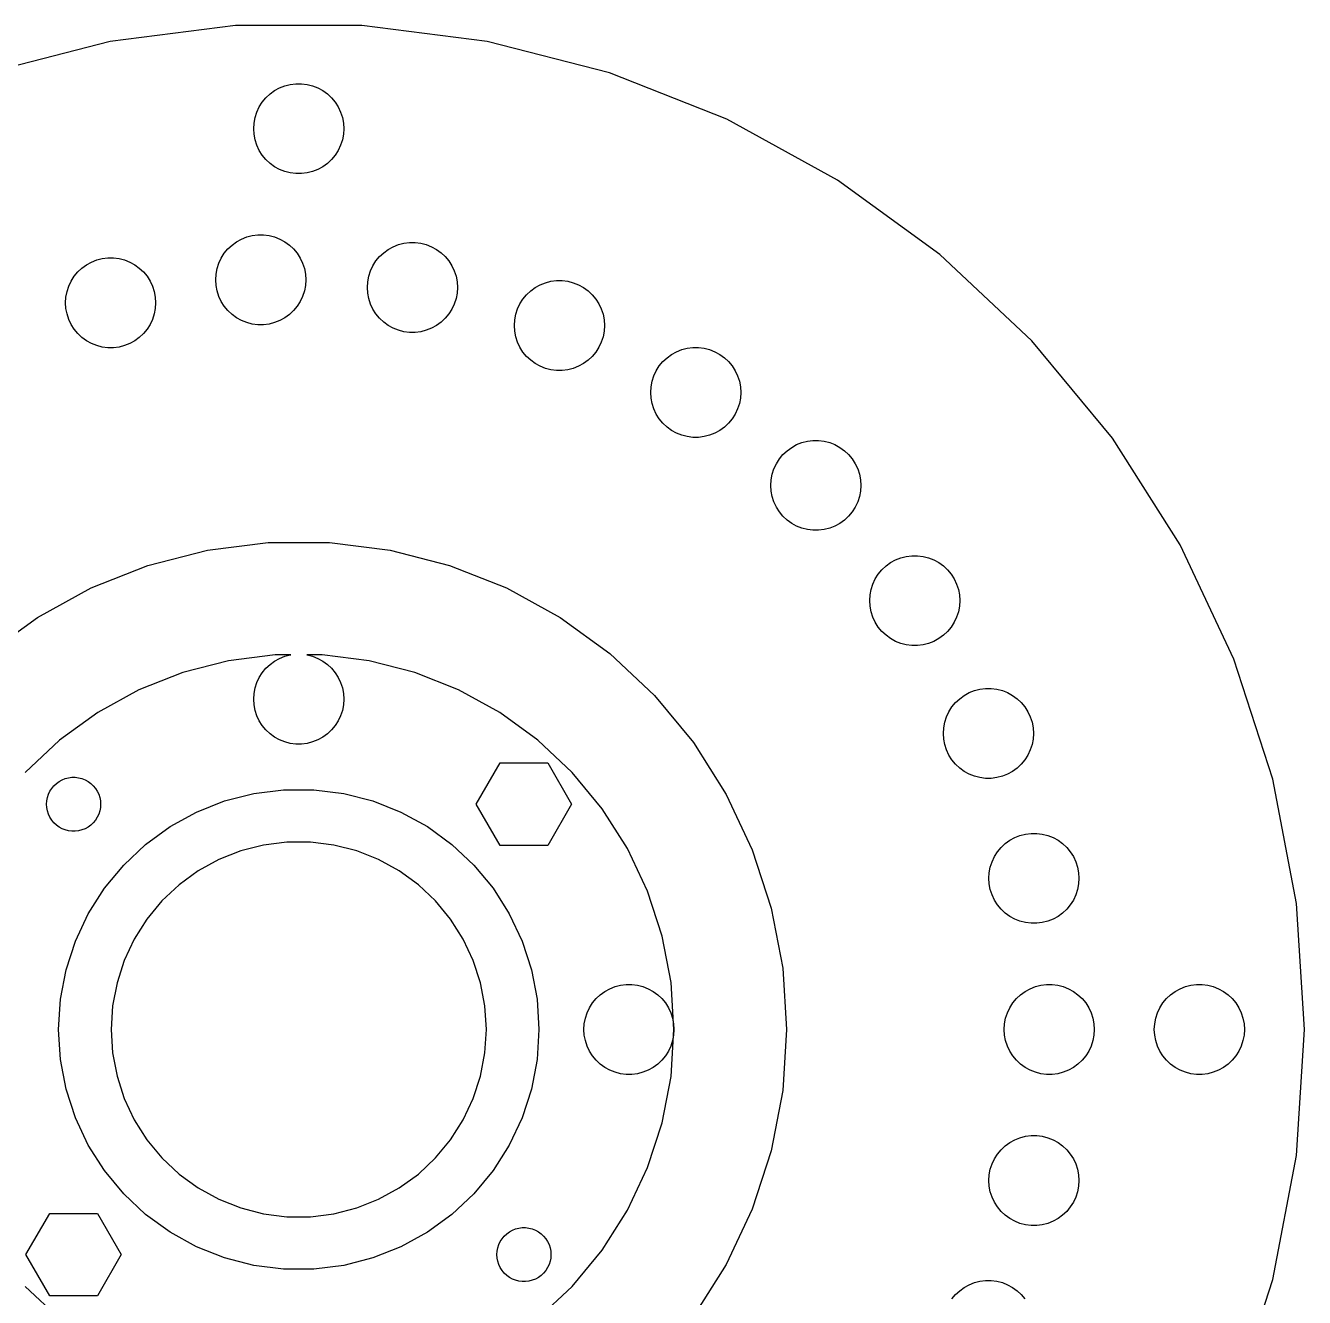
# Model space of a CAD drawing. Header units: metres. Extents: x -67 to 67, y -67 to 67.
# Drawn here: x -18.2 to 67, y -17.9 to 66.9 of the extents above; entities that cross this region are included whole.
import ezdxf

# ---------------------------------------------------------------- set-up
doc = ezdxf.new("R2010")
doc.units = ezdxf.units.M

msp = doc.modelspace()

# ---------------------------------------------------------------- linework, layer by layer
for p, q in [((-4.20695, 66.8678), (-12.5545, 65.8132)), ((4.20695, 66.8678), (-4.20695, 66.8678)), ((12.5545, 65.8132), (4.20695, 66.8678)), ((-12.5545, 65.8132), (-20.7041, 63.7208)), ((20.7041, 63.7208), (12.5545, 65.8132)), ((28.5272, 60.6234), (20.7041, 63.7208)), ((-2.1869, 62.0536), (-1.91226, 62.3115)), ((-1.91226, 62.3115), (-1.60747, 62.533)), ((-1.60747, 62.533), (-1.27733, 62.7145)), ((-1.27733, 62.7145), (-0.927048, 62.8532)), ((-0.927048, 62.8532), (-0.562134, 62.9469)), ((-0.562134, 62.9469), (-0.18837, 62.9941)), ((-0.18837, 62.9941), (0.18837, 62.9941)), ((0.18837, 62.9941), (0.562134, 62.9469)), ((0.562134, 62.9469), (0.927048, 62.8532)), ((0.927048, 62.8532), (1.27733, 62.7145)), ((1.27733, 62.7145), (1.60747, 62.533)), ((1.60747, 62.533), (1.91226, 62.3115)), ((1.91226, 62.3115), (2.1869, 62.0536)), ((-2.78932, 61.1044), (-2.62891, 61.4453)), ((-2.62891, 61.4453), (-2.42705, 61.7634)), ((-2.42705, 61.7634), (-2.1869, 62.0536)), ((2.1869, 62.0536), (2.42705, 61.7634)), ((2.42705, 61.7634), (2.62891, 61.4453)), ((2.62891, 61.4453), (2.78932, 61.1044)), ((-2.97633, 60.376), (-2.90575, 60.7461)), ((-2.90575, 60.7461), (-2.78932, 61.1044)), ((2.78932, 61.1044), (2.90575, 60.7461)), ((2.90575, 60.7461), (2.97633, 60.376)), ((35.9004, 56.57), (28.5272, 60.6234)), ((-3, 60), (-2.97633, 60.376)), ((-2.97633, 59.624), (-3, 60)), ((2.97633, 60.376), (3, 60)), ((3, 60), (2.97633, 59.624)), ((-2.90575, 59.2539), (-2.97633, 59.624)), ((-2.78932, 58.8956), (-2.90575, 59.2539)), ((-2.62891, 58.5547), (-2.78932, 58.8956)), ((2.78932, 58.8956), (2.62891, 58.5547)), ((2.90575, 59.2539), (2.78932, 58.8956)), ((2.97633, 59.624), (2.90575, 59.2539)), ((-2.42705, 58.2366), (-2.62891, 58.5547)), ((-2.1869, 57.9464), (-2.42705, 58.2366)), ((-1.91226, 57.6885), (-2.1869, 57.9464)), ((2.1869, 57.9464), (1.91226, 57.6885)), ((2.42705, 58.2366), (2.1869, 57.9464)), ((2.62891, 58.5547), (2.42705, 58.2366)), ((-1.60747, 57.467), (-1.91226, 57.6885)), ((-1.27733, 57.2855), (-1.60747, 57.467)), ((-0.927048, 57.1468), (-1.27733, 57.2855)), ((-0.562134, 57.0531), (-0.927048, 57.1468)), ((0.927048, 57.1468), (0.562134, 57.0531)), ((1.27733, 57.2855), (0.927048, 57.1468)), ((1.60747, 57.467), (1.27733, 57.2855)), ((1.91226, 57.6885), (1.60747, 57.467)), ((-0.18837, 57.0059), (-0.562134, 57.0531)), ((0.18837, 57.0059), (-0.18837, 57.0059)), ((0.562134, 57.0531), (0.18837, 57.0059)), ((42.7074, 51.6244), (35.9004, 56.57)), ((-3.4595, 52.789), (-3.09459, 52.8827)), ((-3.09459, 52.8827), (-2.72083, 52.9299)), ((-2.72083, 52.9299), (-2.34409, 52.9299)), ((-2.34409, 52.9299), (-1.97031, 52.8827)), ((-1.97031, 52.8827), (-1.60539, 52.789)), ((-4.9595, 51.6992), (-4.71936, 51.9895)), ((-4.71936, 51.9895), (-4.44472, 52.2474)), ((-4.44472, 52.2474), (-4.13994, 52.4688)), ((-4.13994, 52.4688), (-3.80978, 52.6503)), ((-3.80978, 52.6503), (-3.4595, 52.789)), ((-1.60539, 52.789), (-1.25511, 52.6503)), ((-1.25511, 52.6503), (-0.924973, 52.4688)), ((-0.924973, 52.4688), (-0.620178, 52.2474)), ((-0.620178, 52.2474), (-0.345551, 51.9895)), ((-0.345551, 51.9895), (-0.105392, 51.6992)), ((5.9639, 51.9564), (6.29404, 52.1379)), ((6.29404, 52.1379), (6.64433, 52.2766)), ((6.64433, 52.2766), (7.00923, 52.3703)), ((7.00923, 52.3703), (7.38301, 52.4175)), ((7.38301, 52.4175), (7.75975, 52.4175)), ((7.75975, 52.4175), (8.13353, 52.3703)), ((8.13353, 52.3703), (8.49843, 52.2766)), ((8.49843, 52.2766), (8.84872, 52.1379)), ((8.84872, 52.1379), (9.17886, 51.9564)), ((-13.81, 51.1183), (-13.4597, 51.257)), ((-13.4597, 51.257), (-13.0948, 51.3507)), ((-13.0948, 51.3507), (-12.721, 51.3979)), ((-12.721, 51.3979), (-12.3443, 51.3979)), ((-12.3443, 51.3979), (-11.9705, 51.3507)), ((-11.9705, 51.3507), (-11.6056, 51.257)), ((-11.6056, 51.257), (-11.2553, 51.1183)), ((-5.32178, 51.0402), (-5.16138, 51.3811)), ((-5.16138, 51.3811), (-4.9595, 51.6992)), ((-0.105392, 51.6992), (0.096451, 51.3811)), ((0.096451, 51.3811), (0.256866, 51.0402)), ((4.94246, 50.8687), (5.14433, 51.1868)), ((5.14433, 51.1868), (5.38448, 51.4771)), ((5.38448, 51.4771), (5.6591, 51.735)), ((5.6591, 51.735), (5.9639, 51.9564)), ((9.17886, 51.9564), (9.48366, 51.735)), ((9.48366, 51.735), (9.75829, 51.4771)), ((9.75829, 51.4771), (9.99843, 51.1868)), ((9.99843, 51.1868), (10.2003, 50.8687)), ((48.8409, 45.8647), (42.7074, 51.6244)), ((-14.9597, 50.1672), (-14.7195, 50.4575)), ((-14.7195, 50.4575), (-14.4449, 50.7154)), ((-14.4449, 50.7154), (-14.1401, 50.9368)), ((-14.1401, 50.9368), (-13.81, 51.1183)), ((-11.2553, 51.1183), (-10.9251, 50.9368)), ((-10.9251, 50.9368), (-10.6203, 50.7154)), ((-10.6203, 50.7154), (-10.3457, 50.4575)), ((-10.3457, 50.4575), (-10.1056, 50.1672)), ((-5.53246, 49.9358), (-5.50879, 50.3118)), ((-5.50879, 50.3118), (-5.4382, 50.6819)), ((-5.4382, 50.6819), (-5.32178, 51.0402)), ((0.256866, 51.0402), (0.373291, 50.6819)), ((0.373291, 50.6819), (0.443878, 50.3118)), ((0.443878, 50.3118), (0.467529, 49.9358)), ((4.66563, 50.1695), (4.78206, 50.5278)), ((4.78206, 50.5278), (4.94246, 50.8687)), ((10.2003, 50.8687), (10.3607, 50.5278)), ((10.3607, 50.5278), (10.4771, 50.1695)), ((-15.4384, 49.1499), (-15.3219, 49.5082)), ((-15.3219, 49.5082), (-15.1615, 49.8491)), ((-15.1615, 49.8491), (-14.9597, 50.1672)), ((-10.1056, 50.1672), (-9.9037, 49.8491)), ((-9.9037, 49.8491), (-9.74329, 49.5082)), ((-9.74329, 49.5082), (-9.62688, 49.1499)), ((-5.50879, 49.5598), (-5.53246, 49.9358)), ((-5.4382, 49.1897), (-5.50879, 49.5598)), ((0.443878, 49.5598), (0.373291, 49.1897)), ((0.467529, 49.9358), (0.443878, 49.5598)), ((4.57138, 49.4234), (4.59503, 49.7994)), ((4.59503, 49.0474), (4.57138, 49.4234)), ((4.59503, 49.7994), (4.66563, 50.1695)), ((10.4771, 50.1695), (10.5477, 49.7994)), ((10.5477, 49.7994), (10.5714, 49.4234)), ((10.5714, 49.4234), (10.5477, 49.0474)), ((15.453, 49.1991), (15.7578, 49.4206)), ((15.7578, 49.4206), (16.0879, 49.6021)), ((16.0879, 49.6021), (16.4382, 49.7408)), ((16.4382, 49.7408), (16.8031, 49.8345)), ((16.8031, 49.8345), (17.1769, 49.8817)), ((17.1769, 49.8817), (17.5536, 49.8817)), ((17.5536, 49.8817), (17.9274, 49.8345)), ((17.9274, 49.8345), (18.2923, 49.7408)), ((18.2923, 49.7408), (18.6426, 49.6021)), ((18.6426, 49.6021), (18.9727, 49.4206)), ((18.9727, 49.4206), (19.2775, 49.1991)), ((-15.5326, 48.4039), (-15.509, 48.7798)), ((-15.509, 48.7798), (-15.4384, 49.1499)), ((-9.62688, 49.1499), (-9.55627, 48.7798)), ((-9.55627, 48.7798), (-9.53262, 48.4039)), ((-5.32178, 48.8315), (-5.4382, 49.1897)), ((-5.16138, 48.4906), (-5.32178, 48.8315)), ((0.256866, 48.8315), (0.096451, 48.4906)), ((0.373291, 49.1897), (0.256866, 48.8315)), ((4.66563, 48.6773), (4.59503, 49.0474)), ((4.78206, 48.319), (4.66563, 48.6773)), ((10.4771, 48.6773), (10.3607, 48.319)), ((10.5477, 49.0474), (10.4771, 48.6773)), ((14.7363, 48.3329), (14.9382, 48.651)), ((14.9382, 48.651), (15.1783, 48.9412)), ((15.1783, 48.9412), (15.453, 49.1991)), ((19.2775, 49.1991), (19.5522, 48.9412)), ((19.5522, 48.9412), (19.7923, 48.651)), ((19.7923, 48.651), (19.9942, 48.3329)), ((-15.509, 48.0278), (-15.5326, 48.4039)), ((-15.4384, 47.6578), (-15.509, 48.0278)), ((-9.55627, 48.0278), (-9.62688, 47.6578)), ((-9.53262, 48.4039), (-9.55627, 48.0278)), ((-4.9595, 48.1725), (-5.16138, 48.4906)), ((-4.71936, 47.8822), (-4.9595, 48.1725)), ((-4.44472, 47.6243), (-4.71936, 47.8822)), ((-0.345551, 47.8822), (-0.620178, 47.6243)), ((-0.105392, 48.1725), (-0.345551, 47.8822)), ((0.096451, 48.4906), (-0.105392, 48.1725)), ((4.94246, 47.9781), (4.78206, 48.319)), ((5.14433, 47.66), (4.94246, 47.9781)), ((10.2003, 47.9781), (9.99843, 47.66)), ((10.3607, 48.319), (10.2003, 47.9781)), ((14.4595, 47.6337), (14.5759, 47.992)), ((14.5759, 47.992), (14.7363, 48.3329)), ((19.9942, 48.3329), (20.1546, 47.992)), ((20.1546, 47.992), (20.271, 47.6337)), ((-15.3219, 47.2995), (-15.4384, 47.6578)), ((-15.1615, 46.9586), (-15.3219, 47.2995)), ((-14.9597, 46.6405), (-15.1615, 46.9586)), ((-9.9037, 46.9586), (-10.1056, 46.6405)), ((-9.74329, 47.2995), (-9.9037, 46.9586)), ((-9.62688, 47.6578), (-9.74329, 47.2995)), ((-4.13994, 47.4028), (-4.44472, 47.6243)), ((-3.80978, 47.2213), (-4.13994, 47.4028)), ((-3.4595, 47.0827), (-3.80978, 47.2213)), ((-3.09459, 46.989), (-3.4595, 47.0827)), ((-2.72083, 46.9417), (-3.09459, 46.989)), ((-2.34409, 46.9417), (-2.72083, 46.9417)), ((-1.97031, 46.989), (-2.34409, 46.9417)), ((-1.60539, 47.0827), (-1.97031, 46.989)), ((-1.25511, 47.2213), (-1.60539, 47.0827)), ((-0.924973, 47.4028), (-1.25511, 47.2213)), ((-0.620178, 47.6243), (-0.924973, 47.4028)), ((5.38448, 47.3698), (5.14433, 47.66)), ((5.6591, 47.1119), (5.38448, 47.3698)), ((5.9639, 46.8904), (5.6591, 47.1119)), ((6.29404, 46.7089), (5.9639, 46.8904)), ((9.17886, 46.8904), (8.84872, 46.7089)), ((9.48366, 47.1119), (9.17886, 46.8904)), ((9.75829, 47.3698), (9.48366, 47.1119)), ((9.99843, 47.66), (9.75829, 47.3698)), ((14.3652, 46.8876), (14.3889, 47.2636)), ((14.3889, 46.5116), (14.3652, 46.8876)), ((14.3889, 47.2636), (14.4595, 47.6337)), ((20.271, 47.6337), (20.3416, 47.2636)), ((20.3416, 47.2636), (20.3652, 46.8876)), ((20.3652, 46.8876), (20.3416, 46.5116)), ((-14.7195, 46.3502), (-14.9597, 46.6405)), ((-14.4449, 46.0923), (-14.7195, 46.3502)), ((-14.1401, 45.8709), (-14.4449, 46.0923)), ((-10.6203, 46.0923), (-10.9251, 45.8709)), ((-10.3457, 46.3502), (-10.6203, 46.0923)), ((-10.1056, 46.6405), (-10.3457, 46.3502)), ((6.64433, 46.5702), (6.29404, 46.7089)), ((7.00923, 46.4765), (6.64433, 46.5702)), ((7.38301, 46.4293), (7.00923, 46.4765)), ((7.75975, 46.4293), (7.38301, 46.4293)), ((8.13353, 46.4765), (7.75975, 46.4293)), ((8.49843, 46.5702), (8.13353, 46.4765)), ((8.84872, 46.7089), (8.49843, 46.5702)), ((14.4595, 46.1415), (14.3889, 46.5116)), ((14.5759, 45.7832), (14.4595, 46.1415)), ((20.271, 46.1415), (20.1546, 45.7832)), ((20.3416, 46.5116), (20.271, 46.1415)), ((-13.81, 45.6894), (-14.1401, 45.8709)), ((-13.4597, 45.5507), (-13.81, 45.6894)), ((-13.0948, 45.457), (-13.4597, 45.5507)), ((-12.721, 45.4098), (-13.0948, 45.457)), ((-12.3443, 45.4098), (-12.721, 45.4098)), ((-11.9705, 45.457), (-12.3443, 45.4098)), ((-11.6056, 45.5507), (-11.9705, 45.457)), ((-11.2553, 45.6894), (-11.6056, 45.5507)), ((-10.9251, 45.8709), (-11.2553, 45.6894)), ((14.7363, 45.4423), (14.5759, 45.7832)), ((14.9382, 45.1243), (14.7363, 45.4423)), ((19.9942, 45.4423), (19.7923, 45.1243)), ((20.1546, 45.7832), (19.9942, 45.4423)), ((25.1709, 45.1467), (25.5211, 45.2854)), ((25.5211, 45.2854), (25.886, 45.3791)), ((25.886, 45.3791), (26.2598, 45.4263)), ((26.2598, 45.4263), (26.6366, 45.4263)), ((26.6366, 45.4263), (27.0103, 45.3791)), ((27.0103, 45.3791), (27.3752, 45.2854)), ((27.3752, 45.2854), (27.7255, 45.1467)), ((54.2041, 39.3816), (48.8409, 45.8647)), ((15.1783, 44.834), (14.9382, 45.1243)), ((15.453, 44.5761), (15.1783, 44.834)), ((15.7578, 44.3546), (15.453, 44.5761)), ((16.0879, 44.1731), (15.7578, 44.3546)), ((18.9727, 44.3546), (18.6426, 44.1731)), ((19.2775, 44.5761), (18.9727, 44.3546)), ((19.5522, 44.834), (19.2775, 44.5761)), ((19.7923, 45.1243), (19.5522, 44.834)), ((24.0211, 44.1956), (24.2613, 44.4859)), ((24.2613, 44.4859), (24.5359, 44.7437)), ((24.5359, 44.7437), (24.8407, 44.9652)), ((24.8407, 44.9652), (25.1709, 45.1467)), ((27.7255, 45.1467), (28.0557, 44.9652)), ((28.0557, 44.9652), (28.3605, 44.7437)), ((28.3605, 44.7437), (28.6351, 44.4859)), ((28.6351, 44.4859), (28.8752, 44.1956)), ((16.4382, 44.0344), (16.0879, 44.1731)), ((16.8031, 43.9407), (16.4382, 44.0344)), ((17.1769, 43.8935), (16.8031, 43.9407)), ((17.5536, 43.8935), (17.1769, 43.8935)), ((17.9274, 43.9407), (17.5536, 43.8935)), ((18.2923, 44.0344), (17.9274, 43.9407)), ((18.6426, 44.1731), (18.2923, 44.0344)), ((23.5424, 43.1783), (23.6589, 43.5366)), ((23.6589, 43.5366), (23.8193, 43.8775)), ((23.8193, 43.8775), (24.0211, 44.1956)), ((28.8752, 44.1956), (29.0771, 43.8775)), ((29.0771, 43.8775), (29.2375, 43.5366)), ((29.2375, 43.5366), (29.3539, 43.1783)), ((23.4482, 42.4322), (23.4718, 42.8082)), ((23.4718, 42.8082), (23.5424, 43.1783)), ((29.3539, 43.1783), (29.4245, 42.8082)), ((29.4245, 42.8082), (29.4482, 42.4322)), ((23.4718, 42.0562), (23.4482, 42.4322)), ((23.5424, 41.6861), (23.4718, 42.0562)), ((29.4245, 42.0562), (29.3539, 41.6861)), ((29.4482, 42.4322), (29.4245, 42.0562)), ((23.6589, 41.3278), (23.5424, 41.6861)), ((23.8193, 40.987), (23.6589, 41.3278)), ((24.0211, 40.6689), (23.8193, 40.987)), ((29.0771, 40.987), (28.8752, 40.6689)), ((29.2375, 41.3278), (29.0771, 40.987)), ((29.3539, 41.6861), (29.2375, 41.3278)), ((24.2613, 40.3786), (24.0211, 40.6689)), ((24.5359, 40.1207), (24.2613, 40.3786)), ((24.8407, 39.8992), (24.5359, 40.1207)), ((28.3605, 40.1207), (28.0557, 39.8992)), ((28.6351, 40.3786), (28.3605, 40.1207)), ((28.8752, 40.6689), (28.6351, 40.3786)), ((25.1709, 39.7177), (24.8407, 39.8992)), ((25.5211, 39.579), (25.1709, 39.7177)), ((25.886, 39.4854), (25.5211, 39.579)), ((26.2598, 39.4381), (25.886, 39.4854)), ((26.6366, 39.4381), (26.2598, 39.4381)), ((27.0103, 39.4854), (26.6366, 39.4381)), ((27.3752, 39.579), (27.0103, 39.4854)), ((27.7255, 39.7177), (27.3752, 39.579)), ((28.0557, 39.8992), (27.7255, 39.7177)), ((33.8862, 39.1865), (34.26, 39.2337)), ((34.26, 39.2337), (34.6367, 39.2337)), ((34.6367, 39.2337), (35.0105, 39.1865)), ((58.7125, 32.2775), (54.2041, 39.3816)), ((32.2614, 38.2933), (32.5361, 38.5512)), ((32.5361, 38.5512), (32.8409, 38.7726)), ((32.8409, 38.7726), (33.171, 38.9541)), ((33.171, 38.9541), (33.5213, 39.0928)), ((33.5213, 39.0928), (33.8862, 39.1865)), ((35.0105, 39.1865), (35.3754, 39.0928)), ((35.3754, 39.0928), (35.7257, 38.9541)), ((35.7257, 38.9541), (36.0558, 38.7726)), ((36.0558, 38.7726), (36.3606, 38.5512)), ((36.3606, 38.5512), (36.6352, 38.2933)), ((31.659, 37.344), (31.8194, 37.6849)), ((31.8194, 37.6849), (32.0213, 38.003)), ((32.0213, 38.003), (32.2614, 38.2933)), ((36.6352, 38.2933), (36.8754, 38.003)), ((36.8754, 38.003), (37.0773, 37.6849)), ((37.0773, 37.6849), (37.2377, 37.344)), ((31.472, 36.6156), (31.5426, 36.9857)), ((31.5426, 36.9857), (31.659, 37.344)), ((37.2377, 37.344), (37.3541, 36.9857)), ((37.3541, 36.9857), (37.4247, 36.6156)), ((31.4483, 36.2396), (31.472, 36.6156)), ((31.472, 35.8636), (31.4483, 36.2396)), ((31.5426, 35.4936), (31.472, 35.8636)), ((37.4247, 35.8636), (37.3541, 35.4936)), ((37.4247, 36.6156), (37.4483, 36.2396)), ((37.4483, 36.2396), (37.4247, 35.8636)), ((31.659, 35.1353), (31.5426, 35.4936)), ((31.8194, 34.7944), (31.659, 35.1353)), ((37.2377, 35.1353), (37.0773, 34.7944)), ((37.3541, 35.4936), (37.2377, 35.1353)), ((32.0213, 34.4763), (31.8194, 34.7944)), ((32.2614, 34.186), (32.0213, 34.4763)), ((32.5361, 33.9281), (32.2614, 34.186)), ((36.6352, 34.186), (36.3606, 33.9281)), ((36.8754, 34.4763), (36.6352, 34.186)), ((37.0773, 34.7944), (36.8754, 34.4763)), ((32.8409, 33.7066), (32.5361, 33.9281)), ((33.171, 33.5251), (32.8409, 33.7066)), ((33.5213, 33.3865), (33.171, 33.5251)), ((33.8862, 33.2928), (33.5213, 33.3865)), ((34.26, 33.2456), (33.8862, 33.2928)), ((34.6367, 33.2456), (34.26, 33.2456)), ((35.0105, 33.2928), (34.6367, 33.2456)), ((35.3754, 33.3865), (35.0105, 33.2928)), ((35.7257, 33.5251), (35.3754, 33.3865)), ((36.0558, 33.7066), (35.7257, 33.5251)), ((36.3606, 33.9281), (36.0558, 33.7066)), ((-6.08989, 31.9243), (-2.04068, 32.4359)), ((-2.04068, 32.4359), (2.04068, 32.4359)), ((2.04068, 32.4359), (6.08989, 31.9243)), ((-10.043, 30.9093), (-6.08989, 31.9243)), ((6.08989, 31.9243), (10.043, 30.9093)), ((40.476, 31.5103), (40.8498, 31.5575)), ((40.8498, 31.5575), (41.2265, 31.5575)), ((41.2265, 31.5575), (41.6003, 31.5103)), ((62.295, 24.6643), (58.7125, 32.2775)), ((-13.8378, 29.4069), (-10.043, 30.9093)), ((10.043, 30.9093), (13.8378, 29.4069)), ((38.8513, 30.6171), (39.1259, 30.8749)), ((39.1259, 30.8749), (39.4307, 31.0964)), ((39.4307, 31.0964), (39.7608, 31.2779)), ((39.7608, 31.2779), (40.1111, 31.4166)), ((40.1111, 31.4166), (40.476, 31.5103)), ((41.6003, 31.5103), (41.9652, 31.4166)), ((41.9652, 31.4166), (42.3155, 31.2779)), ((42.3155, 31.2779), (42.6456, 31.0964)), ((42.6456, 31.0964), (42.9504, 30.8749)), ((42.9504, 30.8749), (43.2251, 30.6171)), ((38.2488, 29.6678), (38.4092, 30.0087)), ((38.4092, 30.0087), (38.6111, 30.3268)), ((38.6111, 30.3268), (38.8513, 30.6171)), ((43.2251, 30.6171), (43.4652, 30.3268)), ((43.4652, 30.3268), (43.6671, 30.0087)), ((43.6671, 30.0087), (43.8275, 29.6678)), ((-17.4144, 27.4406), (-13.8378, 29.4069)), ((13.8378, 29.4069), (17.4144, 27.4406)), ((38.0618, 28.9394), (38.1324, 29.3095)), ((38.1324, 29.3095), (38.2488, 29.6678)), ((43.8275, 29.6678), (43.9439, 29.3095)), ((43.9439, 29.3095), (44.0145, 28.9394)), ((38.0382, 28.5634), (38.0618, 28.9394)), ((38.0618, 28.1874), (38.0382, 28.5634)), ((38.1324, 27.8173), (38.0618, 28.1874)), ((44.0145, 28.1874), (43.9439, 27.8173)), ((44.0145, 28.9394), (44.0382, 28.5634)), ((44.0382, 28.5634), (44.0145, 28.1874)), ((-20.7163, 25.0417), (-17.4144, 27.4406)), ((17.4144, 27.4406), (20.7163, 25.0417)), ((38.2488, 27.459), (38.1324, 27.8173)), ((38.4092, 27.1181), (38.2488, 27.459)), ((43.8275, 27.459), (43.6671, 27.1181)), ((43.9439, 27.8173), (43.8275, 27.459)), ((38.6111, 26.8), (38.4092, 27.1181)), ((38.8513, 26.5098), (38.6111, 26.8)), ((39.1259, 26.2519), (38.8513, 26.5098)), ((43.2251, 26.5098), (42.9504, 26.2519)), ((43.4652, 26.8), (43.2251, 26.5098)), ((43.6671, 27.1181), (43.4652, 26.8)), ((39.4307, 26.0304), (39.1259, 26.2519)), ((39.7608, 25.8489), (39.4307, 26.0304)), ((40.1111, 25.7102), (39.7608, 25.8489)), ((40.476, 25.6165), (40.1111, 25.7102)), ((40.8498, 25.5693), (40.476, 25.6165)), ((41.2265, 25.5693), (40.8498, 25.5693)), ((41.6003, 25.6165), (41.2265, 25.5693)), ((41.9652, 25.7102), (41.6003, 25.6165)), ((42.3155, 25.8489), (41.9652, 25.7102)), ((42.6456, 26.0304), (42.3155, 25.8489)), ((42.9504, 26.2519), (42.6456, 26.0304)), ((-1.56975, 24.9507), (-4.68452, 24.5572)), ((-1.60747, 24.533), (-1.27733, 24.7145)), ((-0.532013, 24.9507), (-1.56975, 24.9507)), ((-1.27733, 24.7145), (-0.927048, 24.8532)), ((-0.927048, 24.8532), (-0.562134, 24.9469)), ((-0.562134, 24.9469), (-0.532013, 24.9507)), ((1.56975, 24.9507), (0.532013, 24.9507)), ((0.532013, 24.9507), (0.562134, 24.9469)), ((0.562134, 24.9469), (0.927048, 24.8532)), ((0.927048, 24.8532), (1.27733, 24.7145)), ((1.27733, 24.7145), (1.60747, 24.533)), ((4.68452, 24.5572), (1.56975, 24.9507)), ((20.7163, 25.0417), (23.6915, 22.2478)), ((-4.68452, 24.5572), (-7.72542, 23.7764)), ((-2.42705, 23.7634), (-2.1869, 24.0536)), ((-2.1869, 24.0536), (-1.91226, 24.3115)), ((-1.91226, 24.3115), (-1.60747, 24.533)), ((1.60747, 24.533), (1.91226, 24.3115)), ((1.91226, 24.3115), (2.1869, 24.0536)), ((2.1869, 24.0536), (2.42705, 23.7634)), ((7.72542, 23.7764), (4.68452, 24.5572)), ((64.8951, 16.6622), (62.295, 24.6643)), ((-7.72542, 23.7764), (-10.6445, 22.6207)), ((-2.90575, 22.7461), (-2.78932, 23.1044)), ((-2.78932, 23.1044), (-2.62891, 23.4453)), ((-2.62891, 23.4453), (-2.42705, 23.7634)), ((2.42705, 23.7634), (2.62891, 23.4453)), ((2.62891, 23.4453), (2.78932, 23.1044)), ((2.78932, 23.1044), (2.90575, 22.7461)), ((10.6445, 22.6207), (7.72542, 23.7764)), ((-10.6445, 22.6207), (-13.3957, 21.1082)), ((-3, 22), (-2.97633, 22.376)), ((-2.97633, 22.376), (-2.90575, 22.7461)), ((2.90575, 22.7461), (2.97633, 22.376)), ((2.97633, 22.376), (3, 22)), ((13.3957, 21.1082), (10.6445, 22.6207)), ((23.6915, 22.2478), (26.293, 19.103)), ((44.0356, 22.0293), (44.3404, 22.2508)), ((44.3404, 22.2508), (44.6705, 22.4323)), ((44.6705, 22.4323), (45.0208, 22.571)), ((45.0208, 22.571), (45.3857, 22.6646)), ((45.3857, 22.6646), (45.7595, 22.7119)), ((45.7595, 22.7119), (46.1363, 22.7119)), ((46.1363, 22.7119), (46.51, 22.6646)), ((46.51, 22.6646), (46.8749, 22.571)), ((46.8749, 22.571), (47.2252, 22.4323)), ((47.2252, 22.4323), (47.5554, 22.2508)), ((47.5554, 22.2508), (47.8602, 22.0293)), ((-2.97633, 21.624), (-3, 22)), ((-2.90575, 21.2539), (-2.97633, 21.624)), ((2.97633, 21.624), (2.90575, 21.2539)), ((3, 22), (2.97633, 21.624)), ((43.319, 21.163), (43.5208, 21.4811)), ((43.5208, 21.4811), (43.761, 21.7714)), ((43.761, 21.7714), (44.0356, 22.0293)), ((47.8602, 22.0293), (48.1348, 21.7714)), ((48.1348, 21.7714), (48.3749, 21.4811)), ((48.3749, 21.4811), (48.5768, 21.163)), ((-13.3957, 21.1082), (-15.9356, 19.2628)), ((-2.78932, 20.8956), (-2.90575, 21.2539)), ((-2.62891, 20.5547), (-2.78932, 20.8956)), ((-2.42705, 20.2366), (-2.62891, 20.5547)), ((2.62891, 20.5547), (2.42705, 20.2366)), ((2.78932, 20.8956), (2.62891, 20.5547)), ((2.90575, 21.2539), (2.78932, 20.8956)), ((15.9356, 19.2628), (13.3957, 21.1082)), ((42.9715, 20.0938), (43.0421, 20.4639)), ((43.0421, 20.4639), (43.1586, 20.8222)), ((43.1586, 20.8222), (43.319, 21.163)), ((48.5768, 21.163), (48.7372, 20.8222)), ((48.7372, 20.8222), (48.8536, 20.4639)), ((48.8536, 20.4639), (48.9242, 20.0938)), ((-2.1869, 19.9464), (-2.42705, 20.2366)), ((-1.91226, 19.6884), (-2.1869, 19.9464)), ((-1.60747, 19.467), (-1.91226, 19.6884)), ((1.91226, 19.6884), (1.60747, 19.467)), ((2.1869, 19.9464), (1.91226, 19.6884)), ((2.42705, 20.2366), (2.1869, 19.9464)), ((42.9479, 19.7178), (42.9715, 20.0938)), ((42.9715, 19.3418), (42.9479, 19.7178)), ((48.9242, 20.0938), (48.9479, 19.7178)), ((48.9479, 19.7178), (48.9242, 19.3418)), ((-15.9356, 19.2628), (-18.2242, 17.1137)), ((-1.27733, 19.2855), (-1.60747, 19.467)), ((-0.927048, 19.1468), (-1.27733, 19.2855)), ((-0.562134, 19.0531), (-0.927048, 19.1468)), ((-0.18837, 19.0059), (-0.562134, 19.0531)), ((0.18837, 19.0059), (-0.18837, 19.0059)), ((0.562134, 19.0531), (0.18837, 19.0059)), ((0.927048, 19.1468), (0.562134, 19.0531)), ((1.27733, 19.2855), (0.927048, 19.1468)), ((1.60747, 19.467), (1.27733, 19.2855)), ((18.2242, 17.1137), (15.9356, 19.2628)), ((26.293, 19.103), (28.48, 15.657)), ((43.0421, 18.9717), (42.9715, 19.3418)), ((43.1586, 18.6134), (43.0421, 18.9717)), ((48.8536, 18.9717), (48.7372, 18.6134)), ((48.9242, 19.3418), (48.8536, 18.9717)), ((43.319, 18.2725), (43.1586, 18.6134)), ((43.5208, 17.9544), (43.319, 18.2725)), ((43.761, 17.6641), (43.5208, 17.9544)), ((48.3749, 17.9544), (48.1348, 17.6641)), ((48.5768, 18.2725), (48.3749, 17.9544)), ((48.7372, 18.6134), (48.5768, 18.2725)), ((11.8265, 15), (13.4133, 17.7483)), ((13.4133, 17.7483), (16.5867, 17.7483)), ((16.5867, 17.7483), (18.1735, 15)), ((20.2254, 14.6946), (18.2242, 17.1137)), ((44.0356, 17.4062), (43.761, 17.6641)), ((44.3404, 17.1848), (44.0356, 17.4062)), ((44.6705, 17.0033), (44.3404, 17.1848)), ((47.5554, 17.1848), (47.2252, 17.0033)), ((47.8602, 17.4062), (47.5554, 17.1848)), ((48.1348, 17.6641), (47.8602, 17.4062)), ((-16.4562, 16.058), (-16.3121, 16.2322)), ((-16.3121, 16.2322), (-16.1474, 16.3869)), ((-16.1474, 16.3869), (-15.9645, 16.5198)), ((-15.9645, 16.5198), (-15.7664, 16.6287)), ((-15.7664, 16.6287), (-15.5562, 16.7119)), ((-15.5562, 16.7119), (-15.3373, 16.7681)), ((-15.3373, 16.7681), (-15.113, 16.7964)), ((-15.113, 16.7964), (-14.887, 16.7964)), ((-14.887, 16.7964), (-14.6627, 16.7681)), ((-14.6627, 16.7681), (-14.4438, 16.7119)), ((-14.4438, 16.7119), (-14.2336, 16.6287)), ((-14.2336, 16.6287), (-14.0355, 16.5198)), ((-14.0355, 16.5198), (-13.8526, 16.3869)), ((-13.8526, 16.3869), (-13.6879, 16.2322)), ((-13.6879, 16.2322), (-13.5438, 16.058)), ((45.0208, 16.8646), (44.6705, 17.0033)), ((45.3857, 16.7709), (45.0208, 16.8646)), ((45.7595, 16.7237), (45.3857, 16.7709)), ((46.1363, 16.7237), (45.7595, 16.7237)), ((46.51, 16.7709), (46.1363, 16.7237)), ((46.8749, 16.8646), (46.51, 16.7709)), ((47.2252, 17.0033), (46.8749, 16.8646)), ((66.4717, 8.39732), (64.8951, 16.6622)), ((-16.7858, 15.2256), (-16.7434, 15.4476)), ((-16.7434, 15.4476), (-16.6736, 15.6626)), ((-16.6736, 15.6626), (-16.5773, 15.8671)), ((-16.5773, 15.8671), (-16.4562, 16.058)), ((-13.5438, 16.058), (-13.4226, 15.8671)), ((-13.4226, 15.8671), (-13.3264, 15.6626)), ((-13.3264, 15.6626), (-13.2565, 15.4476)), ((-13.2565, 15.4476), (-13.2142, 15.2256)), ((-4.94426, 15.2169), (-2.99809, 15.7166)), ((-2.99809, 15.7166), (-1.00464, 15.9684)), ((-1.00464, 15.9684), (1.00464, 15.9684)), ((1.00464, 15.9684), (2.99809, 15.7166)), ((2.99809, 15.7166), (4.94426, 15.2169)), ((28.48, 15.657), (30.2177, 11.964)), ((-16.8, 15), (-16.7858, 15.2256)), ((-16.7858, 14.7744), (-16.8, 15)), ((-16.7434, 14.5524), (-16.7858, 14.7744)), ((-16.6736, 14.3374), (-16.7434, 14.5524)), ((-13.2565, 14.5524), (-13.3264, 14.3374)), ((-13.2142, 14.7744), (-13.2565, 14.5524)), ((-13.2142, 15.2256), (-13.2, 15)), ((-13.2, 15), (-13.2142, 14.7744)), ((-6.81245, 14.4772), (-4.94426, 15.2169)), ((4.94426, 15.2169), (6.81245, 14.4772)), ((13.4133, 12.2517), (11.8265, 15)), ((18.1735, 15), (16.5867, 12.2517)), ((21.9077, 12.0438), (20.2254, 14.6946)), ((-16.5773, 14.1328), (-16.6736, 14.3374)), ((-16.4562, 13.942), (-16.5773, 14.1328)), ((-16.3121, 13.7678), (-16.4562, 13.942)), ((-16.1474, 13.6131), (-16.3121, 13.7678)), ((-13.6879, 13.7678), (-13.8526, 13.6131)), ((-13.5438, 13.942), (-13.6879, 13.7678)), ((-13.4226, 14.1328), (-13.5438, 13.942)), ((-13.3264, 14.3374), (-13.4226, 14.1328)), ((-8.57323, 13.5092), (-6.81245, 14.4772)), ((6.81245, 14.4772), (8.57323, 13.5092)), ((-15.9645, 13.4802), (-16.1474, 13.6131)), ((-15.7664, 13.3713), (-15.9645, 13.4802)), ((-15.5562, 13.2881), (-15.7664, 13.3713)), ((-15.3373, 13.2319), (-15.5562, 13.2881)), ((-15.113, 13.2036), (-15.3373, 13.2319)), ((-14.887, 13.2036), (-15.113, 13.2036)), ((-14.6627, 13.2319), (-14.887, 13.2036)), ((-14.4438, 13.2881), (-14.6627, 13.2319)), ((-14.2336, 13.3713), (-14.4438, 13.2881)), ((-14.0355, 13.4802), (-14.2336, 13.3713)), ((-13.8526, 13.6131), (-14.0355, 13.4802)), ((-10.1988, 12.3282), (-8.57323, 13.5092)), ((8.57323, 13.5092), (10.1988, 12.3282)), ((47.6992, 12.7794), (48.0494, 12.9181)), ((48.0494, 12.9181), (48.4144, 13.0118)), ((48.4144, 13.0118), (48.7881, 13.059)), ((48.7881, 13.059), (49.1649, 13.059)), ((49.1649, 13.059), (49.5386, 13.0118)), ((49.5386, 13.0118), (49.9035, 12.9181)), ((49.9035, 12.9181), (50.2538, 12.7794)), ((-11.6635, 10.9527), (-10.1988, 12.3282)), ((-2.34225, 12.2786), (-3.8627, 11.8882)), ((-0.784866, 12.4753), (-2.34225, 12.2786)), ((0.784866, 12.4753), (-0.784866, 12.4753)), ((2.34225, 12.2786), (0.784866, 12.4753)), ((3.8627, 11.8882), (2.34225, 12.2786)), ((10.1988, 12.3282), (11.6635, 10.9527)), ((16.5867, 12.2517), (13.4133, 12.2517)), ((23.2444, 9.20311), (21.9077, 12.0438)), ((30.2177, 11.964), (31.4789, 8.08241)), ((46.5494, 11.8283), (46.7896, 12.1186)), ((46.7896, 12.1186), (47.0642, 12.3765)), ((47.0642, 12.3765), (47.369, 12.5979)), ((47.369, 12.5979), (47.6992, 12.7794)), ((50.2538, 12.7794), (50.584, 12.5979)), ((50.584, 12.5979), (50.8888, 12.3765)), ((50.8888, 12.3765), (51.1634, 12.1186)), ((51.1634, 12.1186), (51.4035, 11.8283)), ((-5.32224, 11.3103), (-6.69783, 10.5541)), ((-3.8627, 11.8882), (-5.32224, 11.3103)), ((5.32224, 11.3103), (3.8627, 11.8882)), ((6.69783, 10.5541), (5.32224, 11.3103)), ((46.0707, 10.811), (46.1872, 11.1693)), ((46.1872, 11.1693), (46.3476, 11.5102)), ((46.3476, 11.5102), (46.5494, 11.8283)), ((51.4035, 11.8283), (51.6054, 11.5102)), ((51.6054, 11.5102), (51.7658, 11.1693)), ((51.7658, 11.1693), (51.8822, 10.811)), ((-12.9443, 9.40456), (-11.6635, 10.9527)), ((-6.69783, 10.5541), (-7.96779, 9.63141)), ((7.96779, 9.63141), (6.69783, 10.5541)), ((11.6635, 10.9527), (12.9443, 9.40456)), ((45.9765, 10.0649), (46.0002, 10.4409)), ((46.0002, 10.4409), (46.0707, 10.811)), ((51.8822, 10.811), (51.9528, 10.4409)), ((51.9528, 10.4409), (51.9765, 10.0649)), ((-14.0209, 7.70805), (-12.9443, 9.40456)), ((-7.96779, 9.63141), (-9.11211, 8.55682)), ((9.11211, 8.55682), (7.96779, 9.63141)), ((12.9443, 9.40456), (14.0209, 7.70805)), ((46.0002, 9.68892), (45.9765, 10.0649)), ((46.0707, 9.31885), (46.0002, 9.68892)), ((51.9528, 9.68892), (51.8822, 9.31885)), ((51.9765, 10.0649), (51.9528, 9.68892)), ((-9.11211, 8.55682), (-10.1127, 7.34731)), ((10.1127, 7.34731), (9.11211, 8.55682)), ((24.2146, 6.21724), (23.2444, 9.20311)), ((46.1872, 8.96054), (46.0707, 9.31885)), ((46.3476, 8.61966), (46.1872, 8.96054)), ((46.5494, 8.30156), (46.3476, 8.61966)), ((51.6054, 8.61966), (51.4035, 8.30156)), ((51.7658, 8.96054), (51.6054, 8.61966)), ((51.8822, 9.31885), (51.7658, 8.96054)), ((-14.8764, 5.88998), (-14.0209, 7.70805)), ((14.0209, 7.70805), (14.8764, 5.88998)), ((31.4789, 8.08241), (32.2437, 4.07332)), ((46.7896, 8.01128), (46.5494, 8.30156)), ((47.0642, 7.75337), (46.7896, 8.01128)), ((47.369, 7.53194), (47.0642, 7.75337)), ((50.8888, 7.75337), (50.584, 7.53194)), ((51.1634, 8.01128), (50.8888, 7.75337)), ((51.4035, 8.30156), (51.1634, 8.01128)), ((67, 0), (66.4717, 8.39732)), ((-10.1127, 7.34731), (-10.9538, 6.02191)), ((10.9538, 6.02191), (10.1127, 7.34731)), ((47.6992, 7.35043), (47.369, 7.53194)), ((48.0494, 7.21175), (47.6992, 7.35043)), ((48.4144, 7.11806), (48.0494, 7.21175)), ((48.7881, 7.07083), (48.4144, 7.11806)), ((49.1649, 7.07083), (48.7881, 7.07083)), ((49.5386, 7.11806), (49.1649, 7.07083)), ((49.9035, 7.21175), (49.5386, 7.11806)), ((50.2538, 7.35043), (49.9035, 7.21175)), ((50.584, 7.53194), (50.2538, 7.35043)), ((-10.9538, 6.02191), (-11.6222, 4.60155)), ((11.6222, 4.60155), (10.9538, 6.02191)), ((24.8029, 3.13332), (24.2146, 6.21724)), ((-15.4973, 3.97903), (-14.8764, 5.88998)), ((14.8764, 5.88998), (15.4973, 3.97903)), ((-11.6222, 4.60155), (-12.1073, 3.10861)), ((12.1073, 3.10861), (11.6222, 4.60155)), ((-15.8738, 2.00533), (-15.4973, 3.97903)), ((15.4973, 3.97903), (15.8738, 2.00533)), ((32.2437, 4.07332), (32.5, 0)), ((-12.1073, 3.10861), (-12.4014, 1.56665)), ((12.4014, 1.56665), (12.1073, 3.10861)), ((20.3925, 2.53297), (20.7227, 2.71448)), ((20.7227, 2.71448), (21.0729, 2.85316)), ((21.0729, 2.85316), (21.4379, 2.94685)), ((21.4379, 2.94685), (21.8116, 2.99408)), ((21.8116, 2.99408), (22.1884, 2.99408)), ((22.1884, 2.99408), (22.5621, 2.94685)), ((22.5621, 2.94685), (22.927, 2.85316)), ((22.927, 2.85316), (23.2773, 2.71448)), ((23.2773, 2.71448), (23.6075, 2.53297)), ((25, 0), (24.8029, 3.13332)), ((48.3925, 2.53297), (48.7227, 2.71448)), ((48.7227, 2.71448), (49.0729, 2.85316)), ((49.0729, 2.85316), (49.4379, 2.94685)), ((49.4379, 2.94685), (49.8116, 2.99408)), ((49.8116, 2.99408), (50.1884, 2.99408)), ((50.1884, 2.99408), (50.5621, 2.94685)), ((50.5621, 2.94685), (50.927, 2.85316)), ((50.927, 2.85316), (51.2773, 2.71448)), ((51.2773, 2.71448), (51.6075, 2.53297)), ((58.3925, 2.53297), (58.7227, 2.71448)), ((58.7227, 2.71448), (59.0729, 2.85316)), ((59.0729, 2.85316), (59.4379, 2.94685)), ((59.4379, 2.94685), (59.8116, 2.99408)), ((59.8116, 2.99408), (60.1884, 2.99408)), ((60.1884, 2.99408), (60.5621, 2.94685)), ((60.5621, 2.94685), (60.927, 2.85316)), ((60.927, 2.85316), (61.2773, 2.71448)), ((61.2773, 2.71448), (61.6075, 2.53297)), ((-16, 0), (-15.8738, 2.00533)), ((15.8738, 2.00533), (16, 0)), ((19.3711, 1.44525), (19.5729, 1.76335)), ((19.5729, 1.76335), (19.8131, 2.05363)), ((19.8131, 2.05363), (20.0877, 2.31154)), ((20.0877, 2.31154), (20.3925, 2.53297)), ((23.6075, 2.53297), (23.9123, 2.31154)), ((23.9123, 2.31154), (24.1869, 2.05363)), ((24.1869, 2.05363), (24.427, 1.76335)), ((24.427, 1.76335), (24.6289, 1.44525)), ((47.3711, 1.44525), (47.5729, 1.76335)), ((47.5729, 1.76335), (47.8131, 2.05363)), ((47.8131, 2.05363), (48.0877, 2.31154)), ((48.0877, 2.31154), (48.3925, 2.53297)), ((51.6075, 2.53297), (51.9123, 2.31154)), ((51.9123, 2.31154), (52.1869, 2.05363)), ((52.1869, 2.05363), (52.427, 1.76335)), ((52.427, 1.76335), (52.6289, 1.44525)), ((57.3711, 1.44525), (57.5729, 1.76335)), ((57.5729, 1.76335), (57.8131, 2.05363)), ((57.8131, 2.05363), (58.0877, 2.31154)), ((58.0877, 2.31154), (58.3925, 2.53297)), ((61.6075, 2.53297), (61.9123, 2.31154)), ((61.9123, 2.31154), (62.1869, 2.05363)), ((62.1869, 2.05363), (62.427, 1.76335)), ((62.427, 1.76335), (62.6289, 1.44525)), ((-12.4014, 1.56665), (-12.5, 0)), ((12.5, 0), (12.4014, 1.56665)), ((19.0942, 0.746063), (19.2107, 1.10437)), ((19.2107, 1.10437), (19.3711, 1.44525)), ((24.6289, 1.44525), (24.7893, 1.10437)), ((24.7893, 1.10437), (24.9057, 0.746063)), ((47.0942, 0.746063), (47.2107, 1.10437)), ((47.2107, 1.10437), (47.3711, 1.44525)), ((52.6289, 1.44525), (52.7893, 1.10437)), ((52.7893, 1.10437), (52.9057, 0.746063)), ((57.0942, 0.746063), (57.2107, 1.10437)), ((57.2107, 1.10437), (57.3711, 1.44525)), ((62.6289, 1.44525), (62.7893, 1.10437)), ((62.7893, 1.10437), (62.9057, 0.746063)), ((-15.8738, -2.00533), (-16, 0)), ((-12.5, 0), (-12.4014, -1.56665)), ((12.4014, -1.56665), (12.5, 0)), ((16, 0), (15.8738, -2.00533)), ((19, 0), (19.0237, 0.375992)), ((19.0237, -0.375992), (19, 0)), ((19.0237, 0.375992), (19.0942, 0.746063)), ((24.8029, -3.13332), (25, 0)), ((24.9057, 0.746063), (24.9763, 0.375992)), ((24.9763, 0.375992), (25, 0)), ((25, 0), (24.9763, -0.375992)), ((32.5, 0), (32.2437, -4.07332)), ((47, 0), (47.0237, 0.375992)), ((47.0237, -0.375992), (47, 0)), ((47.0237, 0.375992), (47.0942, 0.746063)), ((52.9057, 0.746063), (52.9763, 0.375992)), ((52.9763, 0.375992), (53, 0)), ((53, 0), (52.9763, -0.375992)), ((57, 0), (57.0237, 0.375992)), ((57.0237, -0.375992), (57, 0)), ((57.0237, 0.375992), (57.0942, 0.746063)), ((62.9057, 0.746063), (62.9763, 0.375992)), ((62.9763, 0.375992), (63, 0)), ((63, 0), (62.9763, -0.375992)), ((66.4717, -8.39732), (67, 0)), ((19.0942, -0.746063), (19.0237, -0.375992)), ((19.2107, -1.10437), (19.0942, -0.746063)), ((24.9057, -0.746063), (24.7893, -1.10437)), ((24.9763, -0.375992), (24.9057, -0.746063)), ((47.0942, -0.746063), (47.0237, -0.375992)), ((47.2107, -1.10437), (47.0942, -0.746063)), ((52.9057, -0.746063), (52.7893, -1.10437)), ((52.9763, -0.375992), (52.9057, -0.746063)), ((57.0942, -0.746063), (57.0237, -0.375992)), ((57.2107, -1.10437), (57.0942, -0.746063)), ((62.9057, -0.746063), (62.7893, -1.10437)), ((62.9763, -0.375992), (62.9057, -0.746063)), ((-12.4014, -1.56665), (-12.1073, -3.10861)), ((12.1073, -3.10861), (12.4014, -1.56665)), ((19.3711, -1.44525), (19.2107, -1.10437)), ((19.5729, -1.76335), (19.3711, -1.44525)), ((24.6289, -1.44525), (24.427, -1.76335)), ((24.7893, -1.10437), (24.6289, -1.44525)), ((47.3711, -1.44525), (47.2107, -1.10437)), ((47.5729, -1.76335), (47.3711, -1.44525)), ((52.6289, -1.44525), (52.427, -1.76335)), ((52.7893, -1.10437), (52.6289, -1.44525)), ((57.3711, -1.44525), (57.2107, -1.10437)), ((57.5729, -1.76335), (57.3711, -1.44525)), ((62.6289, -1.44525), (62.427, -1.76335)), ((62.7893, -1.10437), (62.6289, -1.44525)), ((-15.4973, -3.97903), (-15.8738, -2.00533)), ((15.8738, -2.00533), (15.4973, -3.97903)), ((19.8131, -2.05363), (19.5729, -1.76335)), ((20.0877, -2.31154), (19.8131, -2.05363)), ((20.3925, -2.53297), (20.0877, -2.31154)), ((20.7227, -2.71448), (20.3925, -2.53297)), ((23.6075, -2.53297), (23.2773, -2.71448)), ((23.9123, -2.31154), (23.6075, -2.53297)), ((24.1869, -2.05363), (23.9123, -2.31154)), ((24.427, -1.76335), (24.1869, -2.05363)), ((47.8131, -2.05363), (47.5729, -1.76335)), ((48.0877, -2.31154), (47.8131, -2.05363)), ((48.3925, -2.53297), (48.0877, -2.31154)), ((48.7227, -2.71448), (48.3925, -2.53297)), ((51.6075, -2.53297), (51.2773, -2.71448)), ((51.9123, -2.31154), (51.6075, -2.53297)), ((52.1869, -2.05363), (51.9123, -2.31154)), ((52.427, -1.76335), (52.1869, -2.05363)), ((57.8131, -2.05363), (57.5729, -1.76335)), ((58.0877, -2.31154), (57.8131, -2.05363)), ((58.3925, -2.53297), (58.0877, -2.31154)), ((58.7227, -2.71448), (58.3925, -2.53297)), ((61.6075, -2.53297), (61.2773, -2.71448)), ((61.9123, -2.31154), (61.6075, -2.53297)), ((62.1869, -2.05363), (61.9123, -2.31154)), ((62.427, -1.76335), (62.1869, -2.05363)), ((-12.1073, -3.10861), (-11.6222, -4.60155)), ((11.6222, -4.60155), (12.1073, -3.10861)), ((21.0729, -2.85316), (20.7227, -2.71448)), ((21.4379, -2.94685), (21.0729, -2.85316)), ((21.8116, -2.99408), (21.4379, -2.94685)), ((22.1884, -2.99408), (21.8116, -2.99408)), ((22.5621, -2.94685), (22.1884, -2.99408)), ((22.927, -2.85316), (22.5621, -2.94685)), ((23.2773, -2.71448), (22.927, -2.85316)), ((24.2146, -6.21724), (24.8029, -3.13332)), ((49.0729, -2.85316), (48.7227, -2.71448)), ((49.4379, -2.94685), (49.0729, -2.85316)), ((49.8116, -2.99408), (49.4379, -2.94685)), ((50.1884, -2.99408), (49.8116, -2.99408)), ((50.5621, -2.94685), (50.1884, -2.99408)), ((50.927, -2.85316), (50.5621, -2.94685)), ((51.2773, -2.71448), (50.927, -2.85316)), ((59.0729, -2.85316), (58.7227, -2.71448)), ((59.4379, -2.94685), (59.0729, -2.85316)), ((59.8116, -2.99408), (59.4379, -2.94685)), ((60.1884, -2.99408), (59.8116, -2.99408)), ((60.5621, -2.94685), (60.1884, -2.99408)), ((60.927, -2.85316), (60.5621, -2.94685)), ((61.2773, -2.71448), (60.927, -2.85316)), ((-14.8764, -5.88998), (-15.4973, -3.97903)), ((15.4973, -3.97903), (14.8764, -5.88998)), ((32.2437, -4.07332), (31.4789, -8.08241)), ((-11.6222, -4.60155), (-10.9538, -6.02191)), ((10.9538, -6.02191), (11.6222, -4.60155)), ((-14.0209, -7.70805), (-14.8764, -5.88998)), ((14.8764, -5.88998), (14.0209, -7.70805)), ((-10.9538, -6.02191), (-10.1127, -7.34731)), ((10.1127, -7.34731), (10.9538, -6.02191)), ((23.2444, -9.20311), (24.2146, -6.21724)), ((-10.1127, -7.34731), (-9.11211, -8.55682)), ((9.11211, -8.55682), (10.1127, -7.34731)), ((47.0642, -7.75337), (47.369, -7.53194)), ((47.369, -7.53194), (47.6992, -7.35043)), ((47.6992, -7.35043), (48.0494, -7.21175)), ((48.0494, -7.21175), (48.4144, -7.11806)), ((48.4144, -7.11806), (48.7881, -7.07083)), ((48.7881, -7.07083), (49.1649, -7.07083)), ((49.1649, -7.07083), (49.5386, -7.11806)), ((49.5386, -7.11806), (49.9035, -7.21175)), ((49.9035, -7.21175), (50.2538, -7.35043)), ((50.2538, -7.35043), (50.584, -7.53194)), ((50.584, -7.53194), (50.8888, -7.75337)), ((-12.9443, -9.40456), (-14.0209, -7.70805)), ((14.0209, -7.70805), (12.9443, -9.40456)), ((31.4789, -8.08241), (30.2177, -11.964)), ((46.3476, -8.61966), (46.5494, -8.30156)), ((46.5494, -8.30156), (46.7896, -8.01128)), ((46.7896, -8.01128), (47.0642, -7.75337)), ((50.8888, -7.75337), (51.1634, -8.01128)), ((51.1634, -8.01128), (51.4035, -8.30156)), ((51.4035, -8.30156), (51.6054, -8.61966)), ((64.8951, -16.6622), (66.4717, -8.39732)), ((-9.11211, -8.55682), (-7.96779, -9.63141)), ((7.96779, -9.63141), (9.11211, -8.55682)), ((21.9077, -12.0438), (23.2444, -9.20311)), ((46.0002, -9.68892), (46.0707, -9.31885)), ((46.0707, -9.31885), (46.1872, -8.96054)), ((46.1872, -8.96054), (46.3476, -8.61966)), ((51.6054, -8.61966), (51.7658, -8.96054)), ((51.7658, -8.96054), (51.8822, -9.31885)), ((51.8822, -9.31885), (51.9528, -9.68892)), ((-11.6635, -10.9527), (-12.9443, -9.40456)), ((-7.96779, -9.63141), (-6.69783, -10.5541)), ((6.69783, -10.5541), (7.96779, -9.63141)), ((12.9443, -9.40456), (11.6635, -10.9527)), ((45.9765, -10.0649), (46.0002, -9.68892)), ((46.0002, -10.4409), (45.9765, -10.0649)), ((51.9528, -9.68892), (51.9765, -10.0649)), ((51.9765, -10.0649), (51.9528, -10.4409)), ((-10.1988, -12.3282), (-11.6635, -10.9527)), ((-6.69783, -10.5541), (-5.32224, -11.3103)), ((5.32224, -11.3103), (6.69783, -10.5541)), ((11.6635, -10.9527), (10.1988, -12.3282)), ((46.0707, -10.811), (46.0002, -10.4409)), ((46.1872, -11.1693), (46.0707, -10.811)), ((51.8822, -10.811), (51.7658, -11.1693)), ((51.9528, -10.4409), (51.8822, -10.811)), ((-5.32224, -11.3103), (-3.8627, -11.8882)), ((-3.8627, -11.8882), (-2.34225, -12.2786)), ((2.34225, -12.2786), (3.8627, -11.8882)), ((3.8627, -11.8882), (5.32224, -11.3103)), ((46.3476, -11.5102), (46.1872, -11.1693)), ((46.5494, -11.8283), (46.3476, -11.5102)), ((46.7896, -12.1186), (46.5494, -11.8283)), ((51.4035, -11.8283), (51.1634, -12.1186)), ((51.6054, -11.5102), (51.4035, -11.8283)), ((51.7658, -11.1693), (51.6054, -11.5102)), ((-18.1735, -15), (-16.5867, -12.2517)), ((-16.5867, -12.2517), (-13.4133, -12.2517)), ((-13.4133, -12.2517), (-11.8265, -15)), ((-8.57323, -13.5092), (-10.1988, -12.3282)), ((-2.34225, -12.2786), (-0.784866, -12.4753)), ((-0.784866, -12.4753), (0.784866, -12.4753)), ((0.784866, -12.4753), (2.34225, -12.2786)), ((10.1988, -12.3282), (8.57323, -13.5092)), ((20.2254, -14.6946), (21.9077, -12.0438)), ((30.2177, -11.964), (28.48, -15.657)), ((47.0642, -12.3765), (46.7896, -12.1186)), ((47.369, -12.5979), (47.0642, -12.3765)), ((47.6992, -12.7794), (47.369, -12.5979)), ((48.0494, -12.9181), (47.6992, -12.7794)), ((50.2538, -12.7794), (49.9035, -12.9181)), ((50.584, -12.5979), (50.2538, -12.7794)), ((50.8888, -12.3765), (50.584, -12.5979)), ((51.1634, -12.1186), (50.8888, -12.3765)), ((-6.81245, -14.4772), (-8.57323, -13.5092)), ((8.57323, -13.5092), (6.81245, -14.4772)), ((13.6879, -13.7678), (13.8526, -13.6131)), ((13.8526, -13.6131), (14.0355, -13.4802)), ((14.0355, -13.4802), (14.2336, -13.3713)), ((14.2336, -13.3713), (14.4438, -13.2881)), ((14.4438, -13.2881), (14.6627, -13.2319)), ((14.6627, -13.2319), (14.887, -13.2036)), ((14.887, -13.2036), (15.113, -13.2036)), ((15.113, -13.2036), (15.3373, -13.2319)), ((15.3373, -13.2319), (15.5562, -13.2881)), ((15.5562, -13.2881), (15.7664, -13.3713)), ((15.7664, -13.3713), (15.9645, -13.4802)), ((15.9645, -13.4802), (16.1474, -13.6131)), ((16.1474, -13.6131), (16.3121, -13.7678)), ((48.4144, -13.0118), (48.0494, -12.9181)), ((48.7881, -13.059), (48.4144, -13.0118)), ((49.1649, -13.059), (48.7881, -13.059)), ((49.5386, -13.0118), (49.1649, -13.059)), ((49.9035, -12.9181), (49.5386, -13.0118)), ((-4.94426, -15.2169), (-6.81245, -14.4772)), ((6.81245, -14.4772), (4.94426, -15.2169)), ((13.2565, -14.5524), (13.3264, -14.3374)), ((13.3264, -14.3374), (13.4226, -14.1328)), ((13.4226, -14.1328), (13.5438, -13.942)), ((13.5438, -13.942), (13.6879, -13.7678)), ((16.3121, -13.7678), (16.4562, -13.942)), ((16.4562, -13.942), (16.5773, -14.1328)), ((16.5773, -14.1328), (16.6736, -14.3374)), ((16.6736, -14.3374), (16.7434, -14.5524)), ((-16.5867, -17.7483), (-18.1735, -15)), ((-11.8265, -15), (-13.4133, -17.7483)), ((-2.99809, -15.7166), (-4.94426, -15.2169)), ((4.94426, -15.2169), (2.99809, -15.7166)), ((13.2, -15), (13.2142, -14.7744)), ((13.2142, -15.2256), (13.2, -15)), ((13.2142, -14.7744), (13.2565, -14.5524)), ((13.2565, -15.4476), (13.2142, -15.2256)), ((16.7434, -14.5524), (16.7858, -14.7744)), ((16.7858, -15.2256), (16.7434, -15.4476)), ((16.7858, -14.7744), (16.8, -15)), ((16.8, -15), (16.7858, -15.2256)), ((18.2242, -17.1137), (20.2254, -14.6946)), ((-1.00464, -15.9684), (-2.99809, -15.7166)), ((1.00464, -15.9684), (-1.00464, -15.9684)), ((2.99809, -15.7166), (1.00464, -15.9684)), ((13.3264, -15.6626), (13.2565, -15.4476)), ((13.4226, -15.8671), (13.3264, -15.6626)), ((13.5438, -16.058), (13.4226, -15.8671)), ((13.6879, -16.2322), (13.5438, -16.058)), ((16.4562, -16.058), (16.3121, -16.2322)), ((16.5773, -15.8671), (16.4562, -16.058)), ((16.6736, -15.6626), (16.5773, -15.8671)), ((16.7434, -15.4476), (16.6736, -15.6626)), ((28.48, -15.657), (26.293, -19.103)), ((13.8526, -16.3869), (13.6879, -16.2322)), ((14.0355, -16.5198), (13.8526, -16.3869)), ((14.2336, -16.6287), (14.0355, -16.5198)), ((14.4438, -16.7119), (14.2336, -16.6287)), ((14.6627, -16.7681), (14.4438, -16.7119)), ((14.887, -16.7964), (14.6627, -16.7681)), ((15.113, -16.7964), (14.887, -16.7964)), ((15.3373, -16.7681), (15.113, -16.7964)), ((15.5562, -16.7119), (15.3373, -16.7681)), ((15.7664, -16.6287), (15.5562, -16.7119)), ((15.9645, -16.5198), (15.7664, -16.6287)), ((16.1474, -16.3869), (15.9645, -16.5198)), ((16.3121, -16.2322), (16.1474, -16.3869)), ((44.3404, -17.1848), (44.6705, -17.0033)), ((44.6705, -17.0033), (45.0208, -16.8646)), ((45.0208, -16.8646), (45.3857, -16.7709)), ((45.3857, -16.7709), (45.7595, -16.7237)), ((45.7595, -16.7237), (46.1363, -16.7237)), ((46.1363, -16.7237), (46.51, -16.7709)), ((46.51, -16.7709), (46.8749, -16.8646)), ((46.8749, -16.8646), (47.2252, -17.0033)), ((47.2252, -17.0033), (47.5554, -17.1848)), ((62.295, -24.6643), (64.8951, -16.6622)), ((-18.2242, -17.1137), (-15.9356, -19.2628)), ((-13.4133, -17.7483), (-16.5867, -17.7483)), ((15.9356, -19.2628), (18.2242, -17.1137)), ((43.5208, -17.9544), (43.761, -17.6641)), ((43.761, -17.6641), (44.0356, -17.4062)), ((44.0356, -17.4062), (44.3404, -17.1848)), ((47.5554, -17.1848), (47.8602, -17.4062)), ((47.8602, -17.4062), (48.1348, -17.6641)), ((48.1348, -17.6641), (48.3749, -17.9544))]:
    msp.add_line(p, q)

doc.saveas('drawing.dxf')
